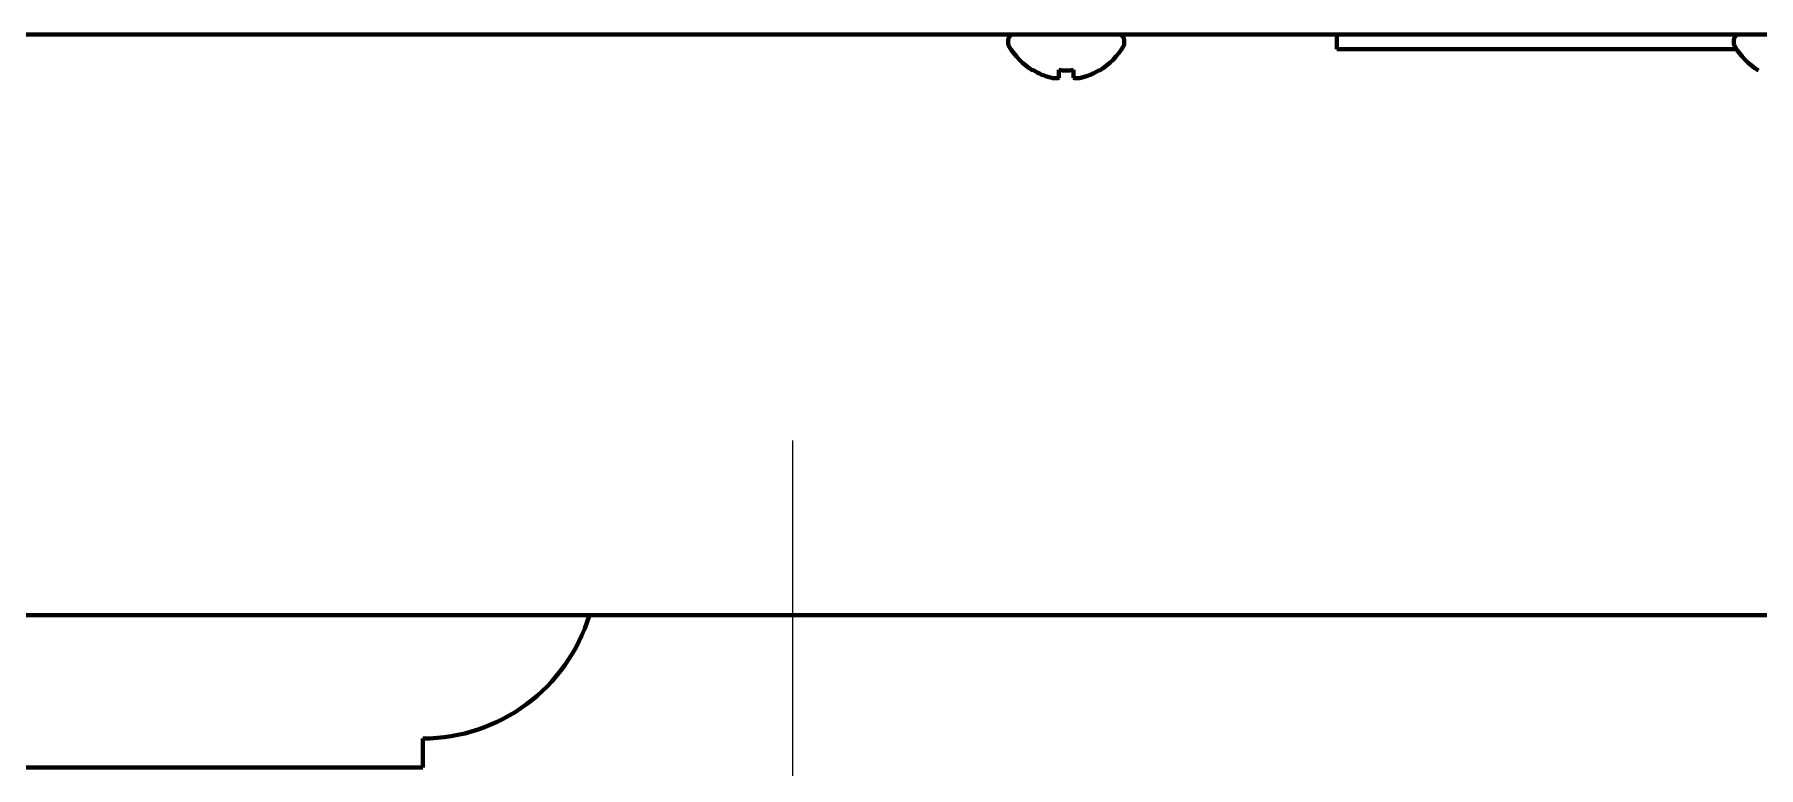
# Model space of a CAD drawing. Header units: inches. Extents: x -3022 to 7311, y 343 to 5680.
# Drawn here: x 2993.8 to 3112.6, y 2204.8 to 2255.3 of the extents above; entities that cross this region are included whole.
import ezdxf

# ---------------------------------------------------------------- set-up
doc = ezdxf.new("R2010")
doc.units = ezdxf.units.IN

# ---------------------------------------------------------------- blocks, each defined once
blk = doc.blocks.new('A$C773D0E90')
at = {"color": 4}
for p, q in [((0, 50), (0, -50)), ((-50, 0), (50, 0))]:
    blk.add_line(p, q, dxfattribs=at)

msp = doc.modelspace()

# ---------------------------------------------------------------- linework, layer by layer
at = {"linetype": 'Continuous', "lineweight": 70}
for p, q in [((3577.32, 2255.29), (2842.52, 2255.29)), ((3060.92, 2254.89), (3060.92, 2254.69)), ((3068.92, 2254.69), (3068.92, 2254.89)), ((3083.56, 2255.29), (3083.56, 2254.29)), ((3110.92, 2254.89), (3110.92, 2254.69)), ((3083.56, 2254.29), (3087.56, 2254.29)), ((3087.56, 2254.29), (3111.09, 2254.29)), ((3062.62, 2252.81), (3062.62, 2252.85)), ((3067.22, 2252.85), (3067.22, 2252.81)), ((3177.05, 2215.29), (2881.43, 2215.29)), ((3020.59, 2204.79), (3020.59, 2206.79)), ((3020.59, 2204.79), (2945.25, 2204.79))]:
    msp.add_line(p, q, dxfattribs=at)
for centre, radius, start, end in [((3061.32, 2254.89), 0.4, 90, 180), ((3061.32, 2254.69), 0.4, 180, 210.3012), ((3068.52, 2254.89), 0.4, 0, 90), ((3068.52, 2254.69), 0.4, 329.6988, 0), ((3111.32, 2254.89), 0.4, 90, 180), ((3111.32, 2254.69), 0.4, 180, 210.3012), ((3065.12, 2256.91), 4.8, 210.3012, 238.6273), ((3064.72, 2256.91), 4.8, 301.3727, 329.6988), ((3115.12, 2256.91), 4.8, 210.3012, 238.6273), ((3020.59, 2218.79), 12, 270, 343.042)]:
    msp.add_arc(centre, radius, start, end, dxfattribs=at)
for points in [[(3062.62, 2252.85), (3062.82, 2252.72), (3063.03, 2252.61), (3063.36, 2252.48), (3063.47, 2252.43), (3063.69, 2252.36), (3063.8, 2252.33), (3063.92, 2252.3)], [(3065.42, 2252.85), (3065.42, 2252.72), (3065.42, 2252.61), (3065.42, 2252.48), (3065.42, 2252.43), (3065.42, 2252.36), (3065.42, 2252.33), (3065.42, 2252.3)]]:
    msp.add_open_spline(points, degree=3, knots=[0, 0, 0, 0, 0.5, 0.5, 0.75, 0.75, 1, 1, 1, 1], dxfattribs=at)
for points in [[(3063.92, 2252.3), (3063.94, 2252.29), (3063.99, 2252.29), (3064.06, 2252.28), (3064.13, 2252.28), (3064.2, 2252.28), (3064.27, 2252.28), (3064.35, 2252.29), (3064.39, 2252.29), (3064.42, 2252.3)], [(3064.42, 2252.3), (3064.42, 2252.31), (3064.42, 2252.34), (3064.42, 2252.39), (3064.42, 2252.45), (3064.42, 2252.51), (3064.42, 2252.57), (3064.42, 2252.65), (3064.42, 2252.74), (3064.42, 2252.81), (3064.42, 2252.85)], [(3064.42, 2252.85), (3064.58, 2252.82), (3064.92, 2252.8), (3065.25, 2252.82), (3065.42, 2252.85)], [(3065.42, 2252.3), (3065.44, 2252.29), (3065.5, 2252.29), (3065.57, 2252.28), (3065.64, 2252.28), (3065.71, 2252.28), (3065.78, 2252.28), (3065.85, 2252.29), (3065.89, 2252.29), (3065.92, 2252.3)], [(3065.92, 2252.3), (3065.97, 2252.31), (3066.08, 2252.34), (3066.24, 2252.39), (3066.4, 2252.45), (3066.56, 2252.51), (3066.71, 2252.57), (3066.86, 2252.65), (3067.03, 2252.74), (3067.15, 2252.81), (3067.22, 2252.85)]]:
    msp.add_open_spline(points, degree=3, dxfattribs=at)

# ---------------------------------------------------------------- block references
msp.add_blockref('A$C773D0E90', (3046.06, 2177.32))

doc.saveas('drawing.dxf')
